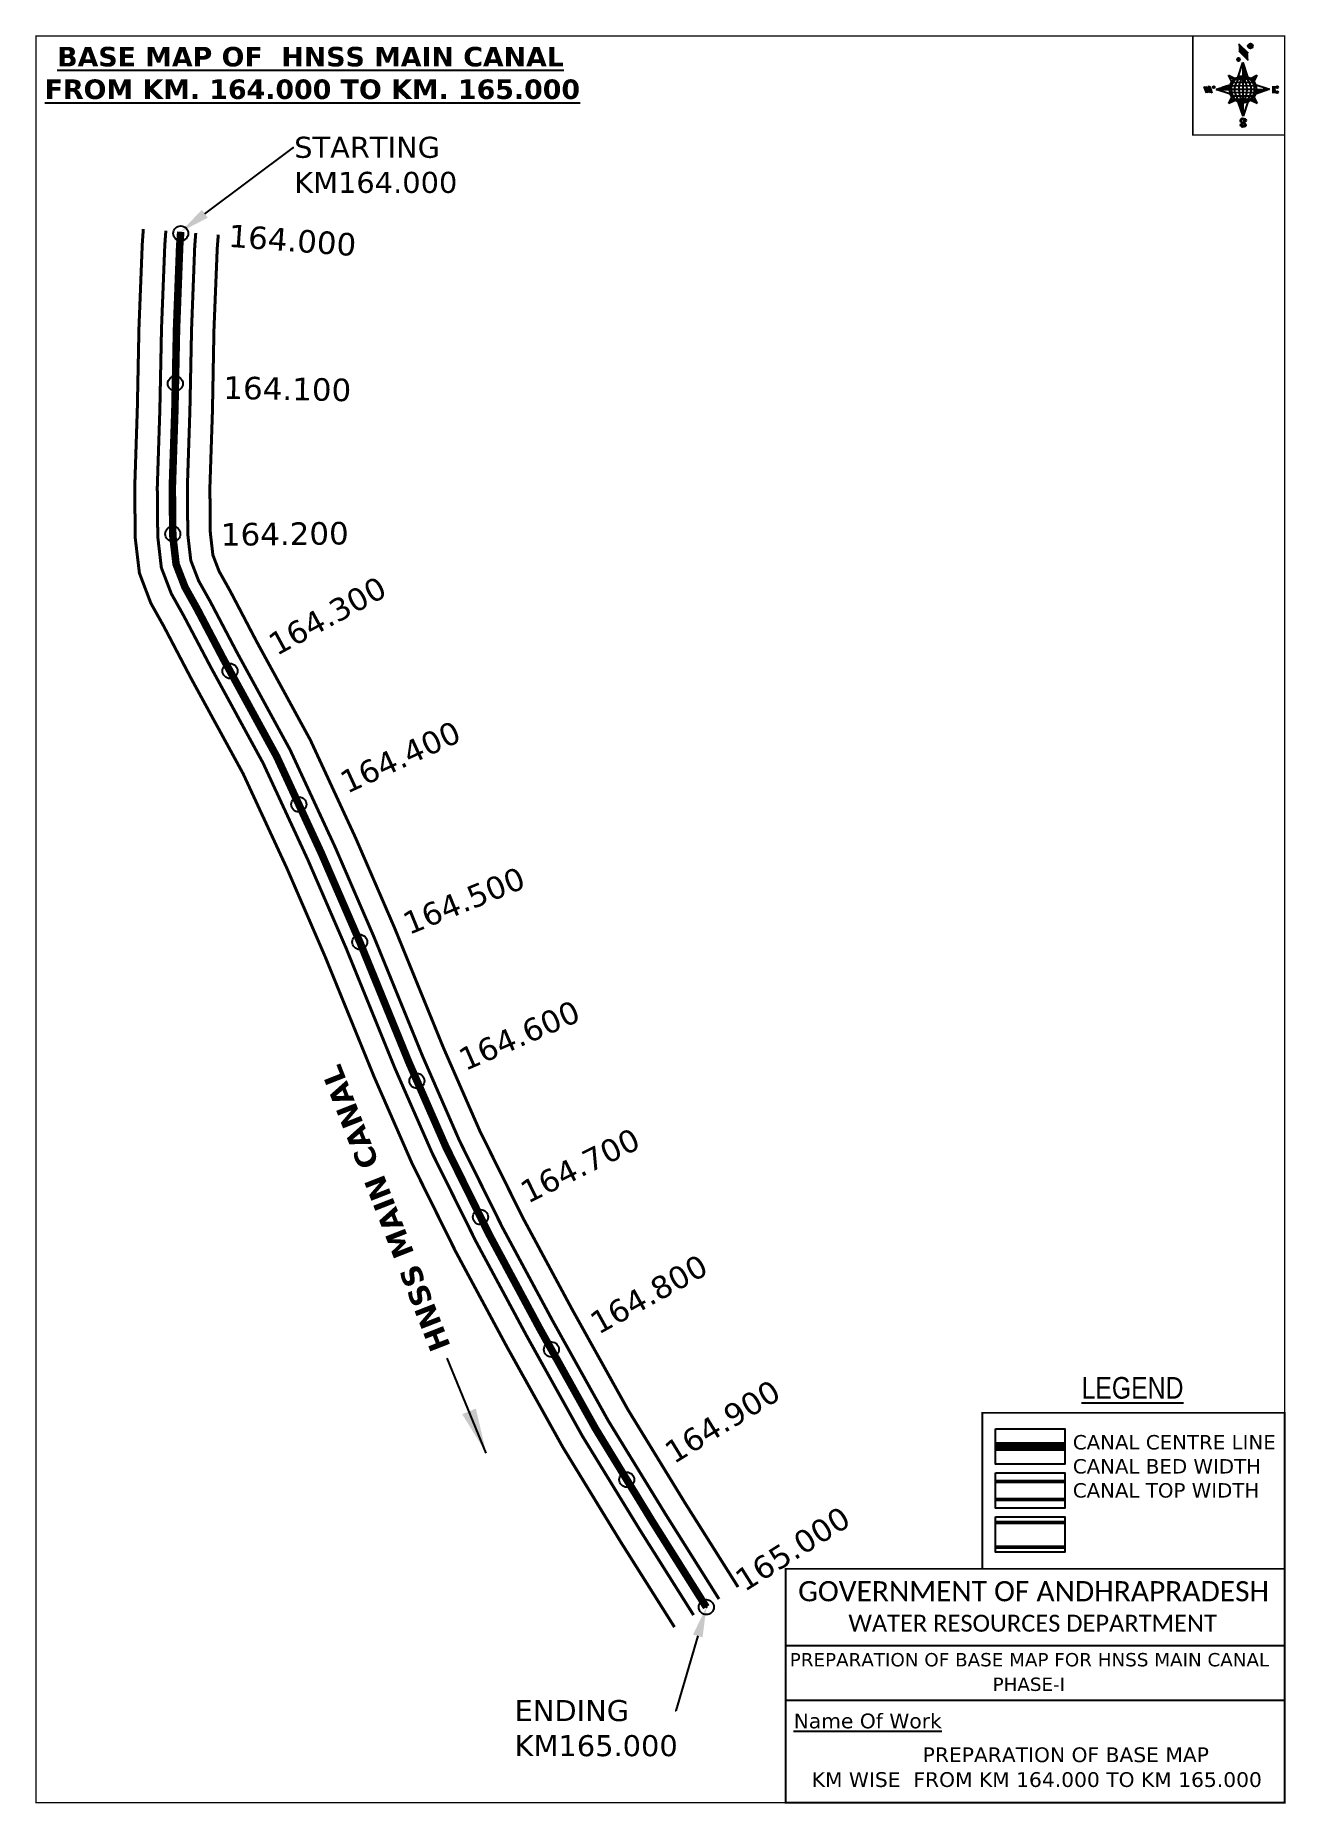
# Model space of a CAD drawing. Header units: inches. Extents: x 751375 to 752207, y 1668268 to 1669444.
import ezdxf
from ezdxf import colors
from ezdxf.entities.mleader import LeaderData, LeaderLine
from ezdxf.enums import TextEntityAlignment as Align
from ezdxf.math import Vec2, Vec3

# ---------------------------------------------------------------- set-up
doc = ezdxf.new("R2010")
doc.units = ezdxf.units.IN
doc.header["$MEASUREMENT"] = 0
doc.header["$PDMODE"] = 32
doc.header["$PDSIZE"] = 10
doc.linetypes.add('HIDDEN2', pattern=[0.1875, 0.125, -0.0625])
for name, color, linetype in [('AQUADUCT', 1, 'Continuous'), ('bord', 1, 'Continuous'), ('CANAL1', 1, 'Continuous'), ('CSMark', 72, 'Continuous'), ('DCBMS', 232, 'Continuous'), ('PAGE', 7, 'Continuous'), ('TEXT', 7, 'Continuous')]:
    doc.layers.add(name, color=color, linetype=linetype)
doc.styles.add('ARIALN', font='ARIALN_1.TTF')
doc.styles.get("Standard").update_dxf_attribs({"font": 'verdana_0.ttf'})
doc.dimstyles.get("Standard").update_dxf_attribs({"dimtxt": 0.18, "dimasz": 0.18, "dimexe": 0.18, "dimexo": 0.0625, "dimgap": 0.09, "dimtad": 0, "dimtih": 1, "dimtoh": 1, "dimdec": 4, "dimzin": 0, "dimdsep": 46, "dimtxsty": 'Standard', "dimcen": 0.09, "dimadec": 0, "dimazin": 0, "dimtfac": 1, "dimtdec": 4, "dimtofl": 0, "dimtmove": 0, "dimatfit": 3, "dimfxl": 0, "dimtolj": 1, "dimtzin": 0, "dimarcsym": 0})
pattern_1 = [(267.297113149, (-8720374.938, 50637915.138), (10.5367255337, -0.497431438), [])]
pattern_2 = [(357.297113149, (-8720374.938, 50637915.138), (0.497431438, 10.5367255337), [])]

# ---------------------------------------------------------------- blocks, each defined once
blk = doc.blocks.new('*X16')
at = {"color": 0, "linetype": 'Continuous'}
for p, q in [((6321.6, 240.5), (6322.3, 241.2)), ((6321.6, 240.3), (6322.3, 241)), ((6321.6, 240.1), (6322.3, 240.8)), ((6321.6, 239.9), (6322.4, 240.7)), ((6321.6, 239.8), (6322.4, 240.6)), ((6321.6, 239.6), (6322.5, 240.5)), ((6321.6, 239.4), (6322.5, 240.3)), ((6321.6, 239.2), (6322.6, 240.2)), ((6321.7, 239.1), (6322.6, 240.1)), ((6321.8, 240.8), (6322.4, 241.4)), ((6321.8, 239), (6322.7, 240)), ((6321.8, 239), (6322.8, 239.9)), ((6321.9, 238.9), (6322.9, 239.8)), ((6322, 238.8), (6323, 239.7)), ((6322.1, 241.3), (6322.4, 241.6)), ((6322.1, 238.7), (6323.1, 239.6)), ((6322.2, 238.6), (6323.1, 239.6)), ((6322.3, 238.5), (6323.2, 239.5)), ((6322.4, 238.5), (6323.3, 239.4)), ((6322.5, 238.4), (6323.4, 239.3)), ((6322.7, 238.4), (6323.6, 239.3)), ((6322.8, 238.3), (6323.7, 239.2)), ((6322.9, 238.3), (6323.8, 239.1)), ((6323.1, 238.2), (6323.9, 239.1)), ((6323.2, 238.2), (6324, 239)), ((6323.3, 238.2), (6324.2, 239)), ((6323.5, 238.1), (6324.3, 238.9)), ((6323.7, 238.1), (6324.4, 238.9)), ((6323.8, 238.1), (6324.6, 238.8)), ((6324.1, 238.2), (6324.7, 238.8)), ((6324.3, 238.3), (6324.9, 238.8)), ((6324.6, 238.3), (6325.1, 238.8)), ((6324.8, 238.4), (6325.2, 238.8)), ((6325.1, 238.5), (6325.4, 238.8)), ((6325.4, 238.6), (6325.6, 238.8))]:
    blk.add_line(p, q, dxfattribs=at)
blk = doc.blocks.new('*X15')
at = {"color": 0, "linetype": 'Continuous'}
for p, q in [((6324.4, 240.3), (6324.5, 240.4)), ((6324.6, 240.3), (6324.8, 240.5)), ((6324.7, 240.2), (6325, 240.5)), ((6324.8, 240.2), (6325.2, 240.6)), ((6325, 240.1), (6325.5, 240.6)), ((6325.1, 240.1), (6325.6, 240.6)), ((6325.2, 240), (6325.8, 240.6)), ((6325.3, 240), (6326, 240.6)), ((6325.4, 239.9), (6326.1, 240.6)), ((6325.5, 239.8), (6326.2, 240.5)), ((6325.6, 239.8), (6326.3, 240.5)), ((6325.7, 239.7), (6326.5, 240.4)), ((6325.9, 239.6), (6326.6, 240.3)), ((6326, 239.5), (6326.7, 240.3)), ((6326, 239.4), (6326.8, 240.2)), ((6326.1, 239.3), (6327, 240.2)), ((6326.2, 239.3), (6327.1, 240.1)), ((6326.3, 239.2), (6327.1, 240)), ((6326.4, 239.1), (6327.2, 239.9)), ((6326.5, 239), (6327.3, 239.8)), ((6326.5, 238.9), (6327.4, 239.7)), ((6326.6, 238.8), (6327.5, 239.6)), ((6326.7, 238.7), (6327.5, 239.5)), ((6326.8, 238.6), (6327.6, 239.4)), ((6326.8, 238.5), (6327.7, 239.3)), ((6326.8, 236.5), (6327.4, 237)), ((6326.9, 238.3), (6327.8, 239.2)), ((6326.9, 238.2), (6327.9, 239.1)), ((6326.9, 236.8), (6327.6, 237.4)), ((6327, 238.1), (6327.8, 239)), ((6327, 237.9), (6327.8, 238.8)), ((6327, 237.8), (6327.8, 238.6)), ((6327, 237.6), (6327.8, 238.4)), ((6327, 237.4), (6327.8, 238.2)), ((6327, 237.3), (6327.8, 238)), ((6327, 237.1), (6327.8, 237.9))]:
    blk.add_line(p, q, dxfattribs=at)
blk = doc.blocks.new('H')
at = {"layer": 'bord', "extrusion": (0.000427885, 0.004792, 0.999988)}
h = blk.add_hatch(dxfattribs=at)
h.set_pattern_fill('LINE', color=8, scale=84.387686, angle=-2.7029, style=0)
h.set_pattern_definition(pattern_2)
h.paths.add_polyline_path([(-492, 786, -0.090992), (-448, 775), (-486, 912)])
h = blk.add_hatch(dxfattribs=at)
h.set_pattern_fill('LINE', color=8, scale=84.387686, angle=-92.7029, style=0)
h.set_pattern_definition(pattern_1)
h.paths.add_polyline_path([(-625, 665, -0.090992), (-615, 710), (-751, 671)])
h = blk.add_hatch(dxfattribs=at)
h.set_pattern_fill('LINE', color=8, scale=84.387686, angle=-2.7029, style=0)
h.set_pattern_definition(pattern_2)
h.paths.add_polyline_path([(-504, 533, -0.090992), (-549, 543), (-510, 406)])
h = blk.add_hatch(dxfattribs=at)
h.set_pattern_fill('LINE', color=8, scale=84.387686, angle=-92.7029, style=0)
h.set_pattern_definition(pattern_1)
h.paths.add_polyline_path([(-246, 647), (-372, 653, -0.090992), (-382, 609)])
for p, q in [((-519, 1020, -1217), (-435, 927, -1216)), ((-516, 1087, -1217), (-432, 994, -1217)), ((-538, 774, -1216), (-487, 906, -1216)), ((-487, 906, -1216), (-493, 780, -1216)), ((-487, 906, -1216), (-448, 769, -1216)), ((-865, 701, -1215), (-847, 638, -1215)), ((-847, 700, -1215), (-829, 637, -1215)), ((-829, 699, -1215), (-811, 636, -1215)), ((-829, 699, -1215), (-811, 698, -1215)), ((-811, 698, -1215), (-794, 635, -1215)), ((-752, 665, -1215), (-615, 704, -1215)), ((-627, 794, -1216), (-567, 760, -1216)), ((-627, 794, -1216), (-584, 747, -1215)), ((-599, 731, -1215), (-627, 794, -1216)), ((-421, 753, -1216), (-359, 781, -1216)), ((-359, 781, -1216), (-405, 739, -1216)), ((-359, 781, -1216), (-392, 721, -1215)), ((-379, 693, -1215), (-246, 641, -1215)), ((-213, 669, -1215), (-217, 601, -1215)), ((-752, 665, -1215), (-625, 659, -1215)), ((-619, 614, -1215), (-752, 665, -1215)), ((-639, 526, -1214), (-606, 585, -1215)), ((-639, 526, -1214), (-593, 568, -1215)), ((-577, 553, -1215), (-639, 526, -1214)), ((-511, 400, -1214), (-549, 537, -1214)), ((-460, 533, -1215), (-511, 400, -1214)), ((-505, 527, -1214), (-511, 400, -1214)), ((-371, 513, -1214), (-431, 546, -1215)), ((-371, 513, -1214), (-414, 560, -1215)), ((-399, 576, -1215), (-371, 513, -1214)), ((-246, 641, -1215), (-383, 603, -1215)), ((-373, 647, -1215), (-246, 641, -1215)), ((-197, 600, -1215), (-194, 668, -1215))]:
    blk.add_line(p, q, dxfattribs=at)
at = {"layer": 'bord', "color": 8, "linetype": 'ByBlock', "extrusion": (0.000427885, 0.004792, 0.999988)}
for p, q in [((-375, 679, -1215), (-620, 691, -1215)), ((-386, 711, -1215), (-605, 722, -1215)), ((-411, 744, -1216), (-578, 752, -1216)), ((-493, 780, -1216), (-505, 527, -1214)), ((-373, 647, -1215), (-625, 659, -1215)), ((-378, 616, -1215), (-623, 628, -1215)), ((-392, 585, -1215), (-611, 595, -1215)), ((-420, 555, -1215), (-587, 562, -1215))]:
    blk.add_line(p, q, dxfattribs=at)
at = {"layer": 'bord', "extrusion": (0.000427885, 0.004792, 0.999988), "elevation": -1212}
for points, const_width in [([(-522, 960), (-516, 1093)], 1.61), ([(-434, 933), (-428, 1066)], 1.61), ([(-870, 707), (-846, 706)], 0.642), ([(-829, 643), (-821, 678)], 0.642), ([(-793, 641), (-782, 694)], 0.642), ([(-223, 676), (-174, 673)], 0.706), ([(-829, 643), (-855, 644)], 0.642), ([(-811, 642), (-784, 641)], 0.642), ([(-177, 605), (-226, 607)], 0.706), ([(-195, 645), (-185, 644)], 0.706)]:
    blk.add_lwpolyline(points, dxfattribs=dict(at, const_width=const_width))
for points, const_width in [([(-414, 1073, 1), (-398, 1058, 1)], 22.3), ([(-530, 950, 1), (-520, 939, 1)], 14.8), ([(-776, 697, 1), (-769, 690, 1)], 8.9), ([(-180, 618, 1), (-173, 611, 1)], 9.79), ([(-178, 667, 1), (-171, 660, 1)], 9.79), ([(-490, 362, 1), (-498, 369, 1)], 11.1), ([(-525, 322, 1), (-533, 329, 1)], 11.1)]:
    blk.add_lwpolyline(points, format="xyb", close=True, dxfattribs=dict(at, const_width=const_width))
for points in [[(-537, 317), (-531, 310), (-520, 307), (-505, 307), (-494, 310), (-486, 318), (-487, 326), (-491, 333), (-494, 336), (-503, 341), (-522, 347), (-530, 352), (-534, 355), (-537, 363), (-537, 373), (-530, 381), (-520, 384), (-504, 384), (-493, 380), (-487, 373)], [(-522, 348), (-526, 354), (-528, 361), (-528, 371), (-526, 375), (-521, 381), (-515, 384)], [(-505, 307), (-499, 312), (-497, 319), (-497, 327), (-501, 335), (-509, 343)]]:
    blk.add_lwpolyline(points, dxfattribs=at)
at = {"layer": 'bord', "extrusion": (0.000427885, 0.004792, 0.999988)}
for centre, radius in [((-406, 1065, -1212), 22.3), ((-525, 944, -1212), 14.8), ((-773, 694, -1212), 8.9), ((-498, 659, -1212), 127), ((-177, 615, -1212), 9.79), ((-174, 663, -1212), 9.79), ((-494, 365, -1212), 11.1), ((-529, 325, -1212), 11.1)]:
    blk.add_circle(centre, radius, dxfattribs=at)
at = {"layer": 'bord', "color": 8, "linetype": 'ByBlock', "extrusion": (0.000427885, 0.004792, 0.999988)}
for centre, radius, start, end in [((-482, 658, -1212), 128, 94.9254, 259.6691), ((-437, 656, -1212), 141, 113.2864, 241.308), ((-316, 651, -1212), 222, 142.5892, 212.0053), ((-560, 662, -1212), 141, 293.2864, 61.308), ((-681, 668, -1212), 222, 322.5892, 32.0053), ((-515, 660, -1212), 128, 274.9254, 79.6691)]:
    blk.add_arc(centre, radius, start, end, dxfattribs=at)
at = {"layer": 'bord', "extrusion": (0.000427885, 0.004792, 0.999988)}
for points in [[(-516, 1093, -1212), (-431, 1000, -1212), (-519, 1026, -1212), (-434, 933, -1212)], [(-864, 707, -1212), (-846, 706, -1212), (-846, 644, -1212), (-829, 643, -1212)], [(-829, 705, -1212), (-811, 704, -1212), (-811, 642, -1212), (-793, 641, -1212)], [(-193, 674, -1212), (-197, 606, -1212), (-213, 675, -1212), (-216, 607, -1212)]]:
    blk.add_solid(points, dxfattribs=at)
at = {"layer": 'bord', "extrusion": (0.000427885, 0.004792, 0.999988), "xscale": 7.977342409717546, "yscale": 7.977342408231451, "zscale": 7.977342408476333, "rotation": 138.0840426661453}
for name, p in [('*X15', (38301, -31929, -1212)), ('*X16', (38314, -31951, -1212))]:
    blk.add_blockref(name, p, dxfattribs=at)

msp = doc.modelspace()

# ---------------------------------------------------------------- linework, layer by layer
at = {"color": 3}
for p in [(751471.7, 1669312.7), (751468.1, 1669212.8), (751466.4, 1669112.8), (751504.5, 1669021.6), (751550.3, 1668932.8), (751590.8, 1668841.3), (751628.9, 1668748.9), (751671.2, 1668658.3), (751718.4, 1668570.2), (751768.5, 1668483.6), (751821.5, 1668398.8)]:
    msp.add_point(p, dxfattribs=at)
at = {"layer": 'CANAL1', "color": 200, "const_width": 2}
for points in [[(751446.8, 1669315.6), (751446.1, 1669305.8), (751443.9, 1669250), (751442.8, 1669195.8), (751441.1, 1669144.1), (751441.4, 1669110.2), (751444.2, 1669086.7), (751451.8, 1669066.7), (751460.6, 1669051), (751478.2, 1669017.4), (751513.2, 1668953.3), (751542.5, 1668890), (751567.9, 1668831.3), (751600.4, 1668751.6), (751625.5, 1668694.3), (751654.8, 1668635.1), (751688.6, 1668572.3), (751726.1, 1668505), (751764.7, 1668441.9), (751800.3, 1668385.5)], [(751496.7, 1669311.9), (751496, 1669303), (751493.8, 1669248.5), (751492.8, 1669194.5), (751491.1, 1669143.6), (751491.4, 1669113.4), (751493.1, 1669098.7), (751497.2, 1669088), (751504.6, 1669074.8), (751522.3, 1669041), (751557.9, 1668975.8), (751588.1, 1668910.5), (751614, 1668850.7), (751646.5, 1668771), (751670.8, 1668715.5), (751699.3, 1668658), (751732.5, 1668596.3), (751769.3, 1668530.2), (751807.2, 1668468.3), (751842.6, 1668412.2)]]:
    msp.add_lwpolyline(points, dxfattribs=at)
at = {"layer": 'CANAL1', "color": 5, "const_width": 2}
for points in [[(751461.8, 1669314.5), (751461.1, 1669305), (751458.9, 1669249.5), (751457.8, 1669195.4), (751456.1, 1669143.9), (751456.4, 1669111.1), (751458.8, 1669090.3), (751465.4, 1669073.1), (751473.8, 1669058.1), (751491.5, 1669024.5), (751526.6, 1668960.1), (751556.2, 1668896.2), (751581.8, 1668837.1), (751614.2, 1668757.4), (751639.1, 1668700.7), (751668.2, 1668642), (751701.8, 1668579.5), (751739, 1668512.6), (751777.5, 1668449.8), (751813, 1668393.5)], [(751829.9, 1668404.2), (751794.5, 1668460.4), (751756.3, 1668522.7), (751719.3, 1668589.1), (751685.9, 1668651.2), (751657.2, 1668709.1), (751632.7, 1668765.2), (751600.2, 1668844.9), (751574.5, 1668904.3), (751544.5, 1668969.1), (751509.1, 1669034), (751491.4, 1669067.7), (751483.6, 1669081.6), (751478.4, 1669095.1), (751476.4, 1669112.4), (751476.1, 1669143.7), (751477.8, 1669194.9), (751478.9, 1669248.9), (751481, 1669303.9), (751481.7, 1669313)]]:
    msp.add_lwpolyline(points, dxfattribs=at)
at = {"layer": 'CANAL1', "color": 1, "linetype": 'HIDDEN2', "ltscale": 100, "const_width": 5}
msp.add_lwpolyline([(751471.7, 1669313.8), (751471, 1669304.4), (751468.9, 1669249.2), (751467.8, 1669195.2), (751466.1, 1669143.8), (751466.4, 1669111.8), (751468.6, 1669092.7), (751474.5, 1669077.4), (751482.6, 1669062.9), (751500.3, 1669029.2), (751535.6, 1668964.6), (751565.3, 1668900.3), (751591, 1668841), (751623.5, 1668761.3), (751648.2, 1668704.9), (751677, 1668646.6), (751710.5, 1668584.3), (751747.7, 1668517.6), (751786, 1668455.1), (751821.5, 1668398.8)], dxfattribs=at)
at = {"layer": 'CANAL1', "color": 1, "linetype": 'HIDDEN2', "ltscale": 100, "const_width": 6, "elevation": -0.4}
msp.add_lwpolyline([(752060, 1668505.7), (752014, 1668505.7)], dxfattribs=at)
at = {"layer": 'CANAL1', "color": 5, "const_width": 2.4, "elevation": -0.4}
for points in [[(752060, 1668482.4), (752014, 1668482.4)], [(752060, 1668470.4), (752014, 1668470.4)]]:
    msp.add_lwpolyline(points, dxfattribs=at)
at = {"layer": 'CANAL1', "color": 200, "const_width": 2.4, "elevation": -0.4}
for points in [[(752060, 1668455.2), (752014, 1668455.2)], [(752060, 1668438.7), (752014, 1668438.7)]]:
    msp.add_lwpolyline(points, dxfattribs=at)
at = {"layer": 'PAGE', "const_width": 1}
msp.add_lwpolyline([(751375.4, 1669444), (751375.4, 1668268.7), (752206.4, 1668268.7), (752206.4, 1669444), (751375.4, 1669444)], dxfattribs=at)
at = {"layer": 'PAGE'}
for points, const_width in [([(752206.4, 1669444), (752145.3, 1669444), (752145.3, 1669378.2), (752206.4, 1669378.2)], 1), ([(752206.4, 1668424.3), (752005.2, 1668424.3), (752005.2, 1668528.1), (752206.4, 1668528.1)], 1.2), ([(751874.3, 1668424.3), (752206.4, 1668424.3), (752206.4, 1668268.7), (751874.3, 1668268.7)], 1.2)]:
    msp.add_lwpolyline(points, close=True, dxfattribs=dict(at, const_width=const_width))
at = {"layer": 'PAGE', "elevation": -0.4}
for points in [[(752014, 1668517.5), (752060, 1668517.5), (752060, 1668493.9), (752014, 1668493.9)], [(752014, 1668488.2), (752060, 1668488.2), (752060, 1668464.7), (752014, 1668464.7)], [(752014, 1668458.9), (752060, 1668458.9), (752060, 1668435.4), (752014, 1668435.4)]]:
    msp.add_lwpolyline(points, close=True, dxfattribs=at)
at = {"layer": 'PAGE'}
for points in [[(751874.3, 1668373.3), (752206.4, 1668373.3)], [(751874.3, 1668337), (752206.4, 1668337)]]:
    msp.add_lwpolyline(points, dxfattribs=at)

# ---------------------------------------------------------------- block references
at = {"layer": 'AQUADUCT', "color": 1, "xscale": 0.0703495379661093, "yscale": 0.07034953800030053, "zscale": 0.07034953795990817, "rotation": 3.078330607406165}
msp.add_blockref('H', (752216.1, 1669364.5, 85.4), dxfattribs=at)

# ---------------------------------------------------------------- texts
at = {"layer": 'CANAL1', "insert": (751638.8, 1668566.4), "char_height": 14, "width": 205.129, "attachment_point": 1, "rotation": 111.376}
msp.add_mtext('\\pi0.96322;{\\fVerdana|b1|i0|c0|p34;HNSS MAIN CANAL}', dxfattribs=at)
at = {"layer": 'CSMark', "color": 1}
for s, rotation, p in [('164.000', 355.7904, (751503.6, 1669311.3)), ('164.100', 358.8522, (751500.1, 1669210.2)), ('164.200', 0.6346, (751498.4, 1669112.4)), ('164.300', 28.6378, (751531.9, 1669038)), ('164.400', 24.8159, (751579.2, 1668946.6)), ('164.500', 22.1666, (751620.7, 1668852.8)), ('164.600', 23.6385, (751658, 1668762.2)), ('164.700', 26.3473, (751699.3, 1668673.8)), ('164.800', 29.0964, (751746, 1668586.4)), ('164.900', 31.5059, (751795.9, 1668500.1)), ('165.000', 32.2562, (751842.9, 1668415))]:
    msp.add_text(s, height=15, rotation=rotation, dxfattribs=at).set_placement(p, align=Align.MIDDLE_LEFT)
at = {"layer": 'PAGE', "extrusion": (0.000201441, 0.004807, 0.999988), "style": 'ARIALN'}
msp.add_text('%%ULEGEND', height=14.4, rotation=359.9999, dxfattribs=at).set_placement((752105.1, 1668524.7, 8171.9), align=Align.MIDDLE)
at = {"layer": 'PAGE', "extrusion": (0.000201441, 0.004807, 0.999988)}
for s, height, p in [('PREPARATION OF BASE MAP FOR HNSS MAIN CANAL', 8.878, (751877, 1668339.4, 8171)), ('%%UName Of Work', 9.822, (751879.6, 1668298.2, 8169.6))]:
    msp.add_text(s, height=height, rotation=359.9999, dxfattribs=at).set_placement(p)
for s, height, p in [('PHASE-I', 8.88, (752036.1, 1668327.5, 8170.9)), ('PREPARATION OF BASE MAP', 9.822, (752060.7, 1668280.6, 8169.7)), ('KM WISE  FROM KM 164.000 TO KM 165.000', 9.822, (752041.4, 1668264.1, 8169.7))]:
    msp.add_text(s, height=height, rotation=359.9999, dxfattribs=at).set_placement(p, align=Align.MIDDLE_CENTER)
at = {"layer": 'PAGE', "extrusion": (0.000201441, 0.004807, 0.999988), "attachment_point": 1, "text_direction": (1, -1e-06, -0.000201)}
for s, insert, char_height, width in [('CANAL CENTRE LINE CANAL BED WIDTH {\\H2.3741x; }CANAL TOP WIDTH{\\H1.9188x; }', (752065.4, 1668513.3, -0.4), 9.6, 168.926), ('\\pi3.5885;{\\fCalibri|b0|i0|c0|p34;\\H1.3333x;GOVERNMENT OF ANDHRAPRADESH\\P\\pi37.073;\\H0.83998x;WATER RESOURCES DEPARTMENT}', (751879, 1668416.1, -1.3), 10.059, 321.276)]:
    msp.add_mtext(s, dxfattribs=dict(at, insert=insert, char_height=char_height, width=width))
at = {"layer": 'TEXT', "color": 1, "insert": (751367.7, 1669436.8), "char_height": 13, "width": 379.826, "attachment_point": 1}
msp.add_mtext('\\pi21.755;{\\fVerdana|b1|i0|c0|p34;\\LBASE MAP OF  HNSS MAIN CANAL \\P\\pi13.452;FROM KM. 164.000 TO KM. 165.000}', dxfattribs=at)

# ---------------------------------------------------------------- leaders
at = {"layer": 'CANAL1'}
msp.add_leader([(751675, 1668501.3), (751649, 1668564.4)], dimstyle='Standard', override={"dimasz": 30, "dimgap": 0.09, "dimtad": 0}, dxfattribs=at)
at = {"layer": 'DCBMS', "color": 5}
ml = msp.add_multileader_mtext('Standard', dxfattribs=at)
ml.set_content('STARTING\\PKM164.000', color=5)
ml.set_leader_properties()
ml.build(insert=Vec2(0, 0))
ml.multileader.update_dxf_attribs({"dogleg_length": 0.36, "arrow_head_size": 20})
ctx = ml.context
ctx.base_point, ctx.char_height, ctx.arrow_head_size, ctx.landing_gap_size, ctx.plane_origin = Vec3(751547.1, 1669369.8), 14, 20, 0.09, Vec3(752068.1, 1669430.2)
notes = []
notes.append((ctx, [(1, (1, 1, 0), (751546.7, 1669369.8), (1, 0), 0.36, [(0, [(751471.7, 1669313.8)], 0, [])])]))
ctx.mtext.insert, ctx.mtext.flow_direction = Vec3(751547.2, 1669377), 5
ml = msp.add_multileader_mtext('Standard', dxfattribs=at)
ml.set_content('ENDING \\PKM165.000', color=5)
ml.set_leader_properties()
ml.build(insert=Vec2(0, 0))
ml.multileader.update_dxf_attribs({"dogleg_length": 0.36, "arrow_head_size": 20})
ctx = ml.context
ctx.base_point, ctx.char_height, ctx.arrow_head_size, ctx.landing_gap_size, ctx.plane_origin = Vec3(751693.8, 1668329.9), 14, 20, 0.09, Vec3(751837.2, 1668251.6)
notes.append((ctx, [(0, (1, 1, 0), (751801.2, 1668329.9), (-1, 0), 0.36, [(0, [(751821.5, 1668398.8)], 0, [])])]))
ctx.mtext.insert, ctx.mtext.width, ctx.mtext.flow_direction = Vec3(751693.9, 1668337), 108.896, 5
for ctx, leaders in notes:
    for number, flags, end, landing, length, lines in leaders:
        leader = LeaderData()
        leader.index, (leader.has_last_leader_line, leader.has_dogleg_vector, leader.attachment_direction) = number, flags
        leader.last_leader_point, leader.dogleg_vector, leader.dogleg_length = Vec3(end), Vec3(landing), length
        for number, points, colour, breaks in lines:
            line = LeaderLine()
            line.index, line.vertices, line.color, line.breaks = number, Vec3.list(points), colors.encode_raw_color(colour), breaks
            leader.lines.append(line)
        ctx.leaders.append(leader)

doc.saveas('drawing.dxf')
